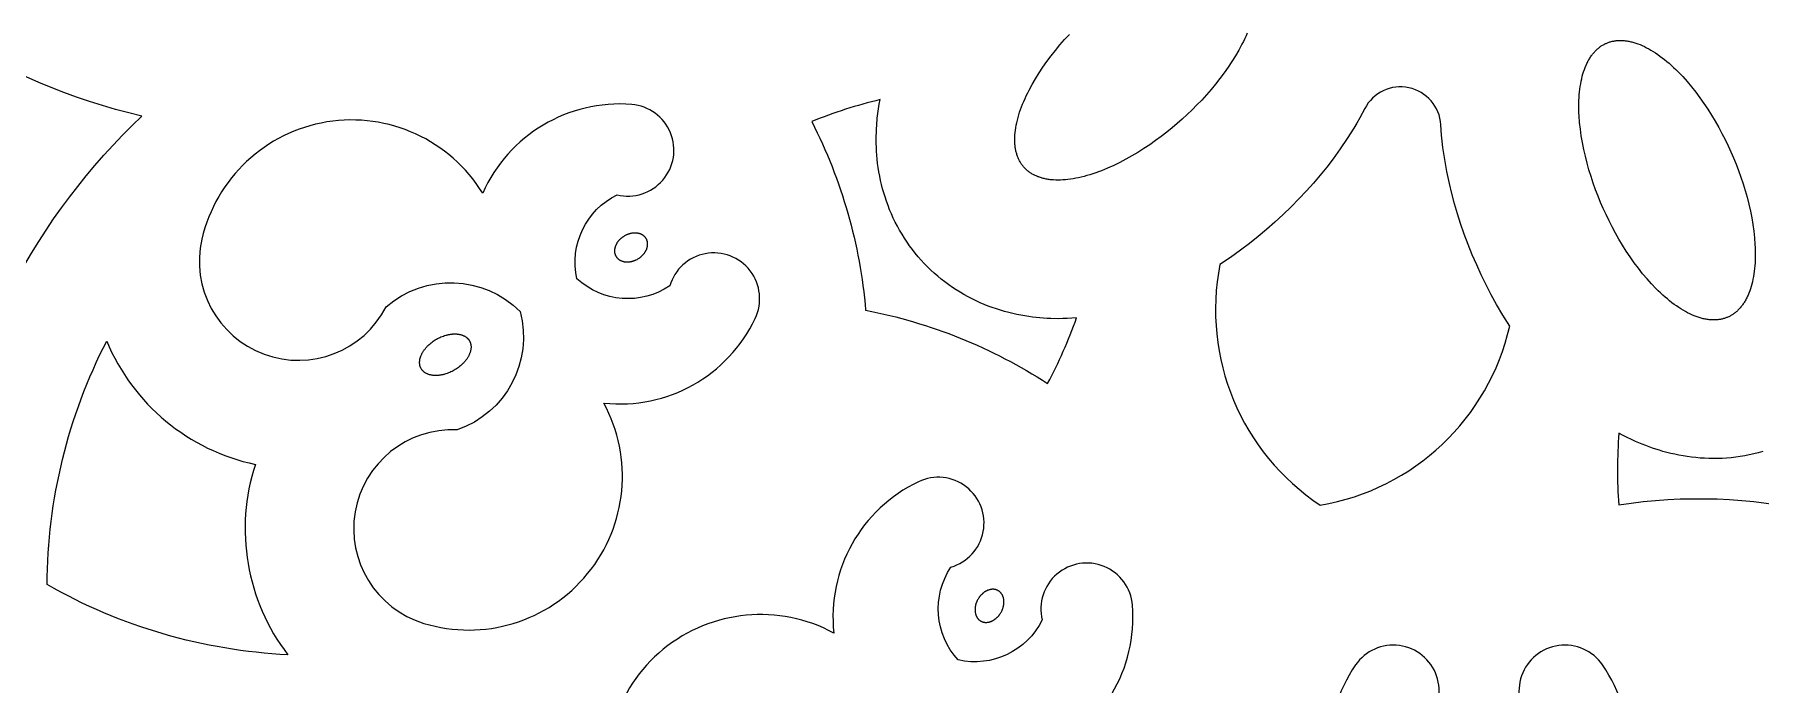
# Model space of a CAD drawing. Extents: x 10744 to 12749, y 6669 to 8676.
# Drawn here: x 11480.5 to 11798.5, y 7501.9 to 7621.6 of the extents above; entities that cross this region are included whole.
import ezdxf

# ---------------------------------------------------------------- set-up
doc = ezdxf.new("R2010")
doc.units = 0
doc.layers.add('LAYER_01', color=1, linetype='CONTINUOUS')

msp = doc.modelspace()

# ---------------------------------------------------------------- linework, layer by layer
at = {"layer": 'LAYER_01'}
for points in [[(11500.33, 7606.57, -0.168973), (11434.19, 7648.68, 0.655404), (11379.51, 7634.22, -0.402688), (11365.6, 7649.42, 0.159346), (11347.61, 7631.37, -0.07715), (11332.27, 7609.96, 0.395706), (11388.86, 7597.02, -2.755711), (11399.02, 7559.11, 0.395706), (11356.48, 7519.6, -0.07715), (11380.47, 7508.73, 0.159346), (11405.08, 7502.1, -0.402688), (11409.52, 7522.21, 0.655404), (11464.11, 7537.03, -0.168973)], [(11636.31, 7609.62, 0.037965), (11623.72, 7605.57, -0.096672), (11633.65, 7570.82, -0.096672), (11667.17, 7557.31, 0.037965), (11672.51, 7569.41), (11671.66, 7569.34), (11670.8, 7569.3), (11669.95, 7569.27), (11669.09, 7569.26), (11667.75, 7569.29), (11667.08, 7569.32), (11666.41, 7569.36), (11665.74, 7569.41), (11665.07, 7569.48), (11664.41, 7569.55), (11663.74, 7569.64), (11663, 7569.76), (11662.26, 7569.89), (11661.53, 7570.03), (11660.79, 7570.19), (11660.02, 7570.38), (11659.25, 7570.59), (11658.49, 7570.81), (11657.73, 7571.05), (11656.98, 7571.31), (11656.24, 7571.58), (11655.5, 7571.88), (11654.77, 7572.19), (11654.01, 7572.54), (11653.25, 7572.91), (11652.51, 7573.29), (11651.77, 7573.7), (11651.05, 7574.12), (11650.34, 7574.57), (11649.63, 7575.03), (11648.95, 7575.51), (11648.26, 7576.02), (11647.59, 7576.54), (11646.93, 7577.09), (11646.29, 7577.65), (11645.66, 7578.22), (11645.05, 7578.81), (11644.46, 7579.42), (11643.89, 7580.04), (11643.33, 7580.68), (11642.79, 7581.33), (11642.26, 7581.99), (11641.76, 7582.68), (11641.27, 7583.37), (11640.8, 7584.08), (11640.35, 7584.81), (11639.91, 7585.54), (11639.5, 7586.29), (11639.11, 7587.04), (11638.74, 7587.8), (11638.39, 7588.57), (11638.07, 7589.34), (11637.77, 7590.11), (11637.48, 7590.89), (11637.22, 7591.68), (11636.99, 7592.44), (11636.77, 7593.21), (11636.57, 7593.97), (11636.4, 7594.75), (11636.24, 7595.53), (11636.09, 7596.31), (11635.97, 7597.09), (11635.86, 7597.88), (11635.78, 7598.63), (11635.71, 7599.37), (11635.66, 7600.12), (11635.62, 7600.87), (11635.6, 7601.54), (11635.6, 7602.21), (11635.6, 7602.88), (11635.62, 7603.55), (11635.65, 7604.22), (11635.69, 7604.89), (11635.8, 7606.23), (11635.9, 7607.08), (11636.02, 7607.93), (11636.15, 7608.78)], [(11739.62, 7604.98, 0.761232), (11725.59, 7607.96), (11724.7, 7606.29), (11724.14, 7605.31), (11723.56, 7604.34), (11722.35, 7602.43), (11721.08, 7600.56), (11719.76, 7598.73), (11718.59, 7597.2), (11717.38, 7595.71), (11716.13, 7594.24), (11714.85, 7592.81), (11713.46, 7591.32), (11712.03, 7589.86), (11710.56, 7588.44), (11709.06, 7587.06), (11707.53, 7585.71), (11705.96, 7584.4), (11704.37, 7583.13), (11702.74, 7581.9), (11700.86, 7580.55), (11698.93, 7579.26, 0.304083), (11717.4, 7534.91, 0.304083), (11752.3, 7567.91), (11751.07, 7569.88), (11749.9, 7571.88), (11748.91, 7573.66), (11747.97, 7575.47), (11747.07, 7577.31), (11746.22, 7579.16), (11745.42, 7581.03), (11744.65, 7582.93), (11743.94, 7584.84), (11743.27, 7586.77), (11742.68, 7588.6), (11742.14, 7590.44), (11741.64, 7592.3), (11741.19, 7594.17), (11740.73, 7596.36), (11740.34, 7598.56), (11740.01, 7600.82), (11739.88, 7601.95), (11739.76, 7603.09)], [(11570, 7570.58, -0.394356), (11558.4, 7548.78, 0.882071), (11552.25, 7513.13, 0.670603), (11585.42, 7553.7, 0.318431), (11613.31, 7569.31, 1.084367), (11597.57, 7575.29, -0.346252), (11580.46, 7576.62, -0.346252), (11587.86, 7592.1, 1.084367), (11590.55, 7608.73, 0.318431), (11563.1, 7592.37, 0.670603), (11511.37, 7583.94, 0.882071), (11545.32, 7571.44, -0.394356)], [(11521.22, 7542.42, 0.246903), (11527.2, 7507.34, -0.117913), (11482.85, 7520.26, -0.117913), (11493.83, 7565.14, 0.246903)], [(11644.66, 7495.91, -0.394356), (11645.52, 7471.23, 0.882071), (11658.02, 7437.29, 0.670603), (11666.46, 7489.01, 0.318431), (11682.81, 7516.47, 1.084367), (11666.19, 7513.78, -0.346252), (11650.7, 7506.38, -0.346252), (11649.37, 7523.49, 1.084367), (11643.39, 7539.23, 0.318431), (11627.79, 7511.34, 0.670603), (11587.21, 7478.17, 0.882071), (11622.86, 7484.32, -0.394356)], [(11746.66, 7468.59, -0.394356), (11759.74, 7447.64, 0.882071), (11787.54, 7424.49, 0.670603), (11768.98, 7473.5, 0.318431), (11769.42, 7505.46, 1.084367), (11756.37, 7494.82, -0.346252), (11746.66, 7480.67, -0.346252), (11736.95, 7494.82, 1.084367), (11723.9, 7505.46, 0.318431), (11724.33, 7473.5, 0.670603), (11705.77, 7424.49, 0.882071), (11733.58, 7447.64, -0.394356)]]:
    msp.add_lwpolyline(points, format="xyb", close=True, dxfattribs=at)
msp.add_lwpolyline([(11703.96, 7621.89), (11703.74, 7621.38), (11703.5, 7620.86), (11703.25, 7620.34), (11702.98, 7619.81), (11702.42, 7618.76), (11701.8, 7617.7), (11701.14, 7616.64), (11700.44, 7615.58), (11699.7, 7614.54), (11698.93, 7613.5), (11698.12, 7612.48), (11697.29, 7611.48), (11696.44, 7610.5), (11695.57, 7609.55), (11694.68, 7608.63), (11693.79, 7607.73), (11692.88, 7606.86), (11691.98, 7606.03), (11691.06, 7605.22), (11690.1, 7604.41), (11689.12, 7603.61), (11688.1, 7602.83), (11687.06, 7602.06), (11686, 7601.32), (11684.92, 7600.6), (11683.82, 7599.9), (11682.71, 7599.24), (11681.6, 7598.62), (11680.47, 7598.03), (11679.35, 7597.48), (11678.23, 7596.98), (11677.12, 7596.53), (11676.57, 7596.32), (11676.03, 7596.12), (11675.49, 7595.94), (11674.95, 7595.77), (11674.42, 7595.61), (11673.9, 7595.47), (11673.38, 7595.34), (11672.87, 7595.23), (11672.37, 7595.12), (11671.87, 7595.04), (11671.39, 7594.96), (11670.91, 7594.9), (11670.44, 7594.85), (11669.99, 7594.82), (11669.54, 7594.8), (11669.1, 7594.79), (11668.68, 7594.8), (11668.26, 7594.82), (11667.86, 7594.85), (11667.66, 7594.87), (11667.47, 7594.9), (11667.28, 7594.93), (11667.09, 7594.96), (11666.9, 7594.99), (11666.72, 7595.03), (11666.54, 7595.07), (11666.36, 7595.11), (11666.19, 7595.15), (11666.02, 7595.2), (11665.85, 7595.25), (11665.69, 7595.31), (11665.53, 7595.37), (11665.37, 7595.42), (11665.21, 7595.49), (11665.06, 7595.55), (11664.91, 7595.62), (11664.77, 7595.69), (11664.62, 7595.76), (11664.49, 7595.84), (11664.35, 7595.91), (11664.22, 7595.99), (11664.09, 7596.08), (11663.96, 7596.16), (11663.84, 7596.25), (11663.71, 7596.34), (11663.6, 7596.43), (11663.48, 7596.52), (11663.37, 7596.62), (11663.26, 7596.71), (11663.16, 7596.81), (11663.05, 7596.91), (11662.95, 7597.02), (11662.86, 7597.12), (11662.76, 7597.23), (11662.67, 7597.34), (11662.58, 7597.45), (11662.5, 7597.56), (11662.41, 7597.68), (11662.33, 7597.8), (11662.25, 7597.93), (11662.17, 7598.05), (11662.09, 7598.18), (11662.02, 7598.32), (11661.95, 7598.45), (11661.88, 7598.59), (11661.81, 7598.73), (11661.75, 7598.87), (11661.69, 7599.02), (11661.63, 7599.17), (11661.58, 7599.32), (11661.53, 7599.48), (11661.48, 7599.63), (11661.43, 7599.79), (11661.39, 7599.96), (11661.35, 7600.12), (11661.32, 7600.29), (11661.28, 7600.46), (11661.25, 7600.64), (11661.22, 7600.82), (11661.2, 7601), (11661.18, 7601.18), (11661.16, 7601.36), (11661.15, 7601.55), (11661.14, 7601.74), (11661.13, 7601.94), (11661.13, 7602.13), (11661.13, 7602.33), (11661.14, 7602.74), (11661.16, 7603.15), (11661.2, 7603.57), (11661.25, 7604.01), (11661.32, 7604.45), (11661.4, 7604.9), (11661.49, 7605.36), (11661.6, 7605.83), (11661.73, 7606.31), (11661.87, 7606.79), (11662.02, 7607.28), (11662.19, 7607.77), (11662.37, 7608.27), (11662.57, 7608.78), (11662.78, 7609.29), (11663.01, 7609.8), (11663.24, 7610.32), (11663.5, 7610.85), (11663.76, 7611.37), (11664.33, 7612.43), (11664.94, 7613.48), (11665.6, 7614.54), (11666.3, 7615.6), (11667.04, 7616.65), (11667.82, 7617.68), (11668.62, 7618.7), (11669.45, 7619.7), (11670.3, 7620.68), (11671.18, 7621.63)], dxfattribs=at)
for points in [[(11770.07, 7619.99), (11770.2, 7620.05), (11770.33, 7620.1), (11770.47, 7620.15), (11770.6, 7620.2), (11770.74, 7620.25), (11770.88, 7620.29), (11771.02, 7620.33), (11771.17, 7620.36), (11771.32, 7620.39), (11771.46, 7620.42), (11771.61, 7620.45), (11771.77, 7620.47), (11771.92, 7620.49), (11772.08, 7620.5), (11772.23, 7620.52), (11772.39, 7620.52), (11772.56, 7620.53), (11772.72, 7620.53), (11772.88, 7620.53), (11773.05, 7620.52), (11773.22, 7620.51), (11773.39, 7620.5), (11773.56, 7620.48), (11773.73, 7620.46), (11773.91, 7620.43), (11774.09, 7620.4), (11774.27, 7620.37), (11774.45, 7620.34), (11774.63, 7620.29), (11774.81, 7620.25), (11775, 7620.2), (11775.18, 7620.15), (11775.37, 7620.09), (11775.56, 7620.03), (11775.94, 7619.9), (11776.33, 7619.75), (11776.72, 7619.58), (11777.12, 7619.4), (11777.52, 7619.19), (11777.92, 7618.98), (11778.33, 7618.75), (11778.74, 7618.5), (11779.15, 7618.23), (11779.57, 7617.95), (11779.99, 7617.65), (11780.4, 7617.34), (11780.82, 7617.01), (11781.25, 7616.67), (11781.67, 7616.31), (11782.09, 7615.93), (11782.51, 7615.55), (11782.92, 7615.15), (11783.34, 7614.73), (11784.17, 7613.87), (11784.99, 7612.95), (11785.79, 7612), (11786.58, 7611.01), (11787.34, 7609.98), (11788.09, 7608.92), (11788.81, 7607.84), (11789.5, 7606.74), (11790.17, 7605.63), (11790.81, 7604.51), (11791.41, 7603.38), (11791.99, 7602.25), (11792.53, 7601.13), (11793.05, 7600.01), (11793.54, 7598.88), (11794.01, 7597.72), (11794.46, 7596.54), (11794.89, 7595.33), (11795.3, 7594.11), (11795.68, 7592.87), (11796.03, 7591.62), (11796.35, 7590.36), (11796.64, 7589.1), (11796.89, 7587.84), (11797.1, 7586.59), (11797.27, 7585.36), (11797.41, 7584.14), (11797.49, 7582.94), (11797.52, 7582.36), (11797.54, 7581.78), (11797.55, 7581.21), (11797.54, 7580.64), (11797.53, 7580.09), (11797.5, 7579.55), (11797.47, 7579.02), (11797.42, 7578.5), (11797.36, 7577.99), (11797.29, 7577.49), (11797.21, 7577.01), (11797.12, 7576.53), (11797.02, 7576.07), (11796.91, 7575.63), (11796.79, 7575.2), (11796.67, 7574.78), (11796.53, 7574.38), (11796.38, 7573.99), (11796.22, 7573.61), (11796.14, 7573.43), (11796.06, 7573.26), (11795.97, 7573.08), (11795.89, 7572.91), (11795.8, 7572.75), (11795.71, 7572.58), (11795.61, 7572.43), (11795.52, 7572.27), (11795.42, 7572.12), (11795.32, 7571.97), (11795.22, 7571.83), (11795.12, 7571.69), (11795.02, 7571.55), (11794.91, 7571.42), (11794.8, 7571.29), (11794.69, 7571.17), (11794.58, 7571.05), (11794.47, 7570.93), (11794.36, 7570.82), (11794.25, 7570.71), (11794.13, 7570.6), (11794.01, 7570.5), (11793.89, 7570.4), (11793.78, 7570.31), (11793.65, 7570.22), (11793.53, 7570.13), (11793.41, 7570.05), (11793.29, 7569.97), (11793.16, 7569.89), (11793.04, 7569.82), (11792.91, 7569.75), (11792.78, 7569.68), (11792.65, 7569.62), (11792.52, 7569.56), (11792.39, 7569.5), (11792.26, 7569.45), (11792.12, 7569.4), (11791.99, 7569.35), (11791.85, 7569.31), (11791.71, 7569.27), (11791.57, 7569.23), (11791.42, 7569.19), (11791.27, 7569.16), (11791.13, 7569.13), (11790.98, 7569.1), (11790.82, 7569.08), (11790.67, 7569.06), (11790.51, 7569.05), (11790.36, 7569.04), (11790.2, 7569.03), (11790.04, 7569.02), (11789.87, 7569.02), (11789.71, 7569.02), (11789.54, 7569.03), (11789.37, 7569.04), (11789.2, 7569.05), (11789.03, 7569.07), (11788.86, 7569.09), (11788.68, 7569.12), (11788.5, 7569.15), (11788.32, 7569.18), (11788.14, 7569.22), (11787.96, 7569.26), (11787.78, 7569.3), (11787.59, 7569.35), (11787.41, 7569.4), (11787.22, 7569.46), (11787.03, 7569.52), (11786.65, 7569.66), (11786.26, 7569.81), (11785.87, 7569.97), (11785.47, 7570.16), (11785.07, 7570.36), (11784.67, 7570.57), (11784.26, 7570.81), (11783.85, 7571.06), (11783.44, 7571.32), (11783.02, 7571.6), (11782.6, 7571.9), (11782.19, 7572.21), (11781.77, 7572.54), (11781.35, 7572.89), (11780.92, 7573.25), (11780.5, 7573.62), (11780.08, 7574.01), (11779.67, 7574.41), (11779.25, 7574.82), (11778.42, 7575.69), (11777.6, 7576.6), (11776.8, 7577.55), (11776.01, 7578.55), (11775.25, 7579.57), (11774.5, 7580.63), (11773.78, 7581.71), (11773.09, 7582.81), (11772.42, 7583.92), (11771.78, 7585.04), (11771.18, 7586.17), (11770.6, 7587.3), (11770.06, 7588.43), (11769.54, 7589.54), (11769.06, 7590.67), (11768.58, 7591.83), (11768.13, 7593.01), (11767.7, 7594.22), (11767.29, 7595.44), (11766.91, 7596.68), (11766.56, 7597.94), (11766.24, 7599.19), (11765.95, 7600.45), (11765.7, 7601.71), (11765.49, 7602.96), (11765.32, 7604.2), (11765.18, 7605.41), (11765.1, 7606.61), (11765.07, 7607.2), (11765.05, 7607.77), (11765.04, 7608.35), (11765.05, 7608.91), (11765.06, 7609.46), (11765.09, 7610), (11765.12, 7610.53), (11765.17, 7611.06), (11765.23, 7611.56), (11765.3, 7612.06), (11765.38, 7612.55), (11765.47, 7613.02), (11765.57, 7613.48), (11765.68, 7613.92), (11765.8, 7614.36), (11765.93, 7614.77), (11766.06, 7615.18), (11766.21, 7615.56), (11766.37, 7615.94), (11766.45, 7616.12), (11766.53, 7616.3), (11766.62, 7616.47), (11766.7, 7616.64), (11766.79, 7616.81), (11766.88, 7616.97), (11766.98, 7617.13), (11767.07, 7617.28), (11767.17, 7617.43), (11767.27, 7617.58), (11767.37, 7617.72), (11767.47, 7617.86), (11767.57, 7618), (11767.68, 7618.13), (11767.79, 7618.26), (11767.9, 7618.38), (11768.01, 7618.5), (11768.12, 7618.62), (11768.23, 7618.73), (11768.34, 7618.84), (11768.46, 7618.95), (11768.58, 7619.05), (11768.7, 7619.15), (11768.82, 7619.24), (11768.94, 7619.33), (11769.06, 7619.42), (11769.18, 7619.5), (11769.3, 7619.58), (11769.43, 7619.66), (11769.56, 7619.73), (11769.68, 7619.8), (11769.81, 7619.87), (11769.94, 7619.93)], [(11587.64, 7580.77), (11587.67, 7580.72), (11587.7, 7580.67), (11587.73, 7580.63), (11587.76, 7580.58), (11587.8, 7580.54), (11587.83, 7580.49), (11587.87, 7580.45), (11587.91, 7580.41), (11587.95, 7580.37), (11588, 7580.32), (11588.04, 7580.28), (11588.09, 7580.25), (11588.14, 7580.21), (11588.18, 7580.17), (11588.24, 7580.13), (11588.29, 7580.1), (11588.34, 7580.07), (11588.4, 7580.03), (11588.46, 7580), (11588.52, 7579.97), (11588.58, 7579.95), (11588.64, 7579.92), (11588.7, 7579.89), (11588.77, 7579.87), (11588.83, 7579.85), (11588.9, 7579.83), (11588.97, 7579.81), (11589.04, 7579.79), (11589.11, 7579.78), (11589.18, 7579.76), (11589.25, 7579.75), (11589.33, 7579.74), (11589.4, 7579.73), (11589.47, 7579.73), (11589.55, 7579.72), (11589.63, 7579.72), (11589.7, 7579.72), (11589.78, 7579.72), (11589.86, 7579.72), (11589.93, 7579.72), (11590.01, 7579.73), (11590.09, 7579.74), (11590.16, 7579.75), (11590.24, 7579.76), (11590.32, 7579.77), (11590.39, 7579.78), (11590.47, 7579.8), (11590.55, 7579.82), (11590.62, 7579.83), (11590.7, 7579.85), (11590.77, 7579.88), (11590.84, 7579.9), (11590.92, 7579.92), (11590.99, 7579.95), (11591.06, 7579.98), (11591.13, 7580), (11591.2, 7580.03), (11591.27, 7580.06), (11591.34, 7580.09), (11591.4, 7580.12), (11591.53, 7580.19), (11591.66, 7580.26), (11591.78, 7580.34), (11591.91, 7580.41), (11591.97, 7580.46), (11592.03, 7580.5), (11592.09, 7580.54), (11592.15, 7580.59), (11592.21, 7580.64), (11592.27, 7580.69), (11592.33, 7580.74), (11592.38, 7580.79), (11592.44, 7580.84), (11592.49, 7580.89), (11592.55, 7580.95), (11592.6, 7581), (11592.66, 7581.06), (11592.71, 7581.12), (11592.76, 7581.18), (11592.81, 7581.24), (11592.86, 7581.3), (11592.9, 7581.36), (11592.95, 7581.43), (11592.99, 7581.49), (11593.03, 7581.55), (11593.07, 7581.62), (11593.11, 7581.69), (11593.15, 7581.75), (11593.18, 7581.82), (11593.22, 7581.89), (11593.25, 7581.95), (11593.28, 7582.02), (11593.31, 7582.09), (11593.33, 7582.16), (11593.36, 7582.23), (11593.38, 7582.3), (11593.4, 7582.37), (11593.42, 7582.43), (11593.43, 7582.5), (11593.45, 7582.57), (11593.46, 7582.64), (11593.47, 7582.71), (11593.48, 7582.77), (11593.48, 7582.84), (11593.49, 7582.91), (11593.49, 7582.97), (11593.49, 7583.04), (11593.49, 7583.1), (11593.48, 7583.16), (11593.48, 7583.23), (11593.47, 7583.29), (11593.46, 7583.35), (11593.45, 7583.41), (11593.44, 7583.47), (11593.42, 7583.52), (11593.41, 7583.58), (11593.39, 7583.64), (11593.37, 7583.69), (11593.35, 7583.74), (11593.33, 7583.8), (11593.31, 7583.85), (11593.28, 7583.9), (11593.26, 7583.95), (11593.23, 7583.99), (11593.2, 7584.04), (11593.18, 7584.09), (11593.14, 7584.13), (11593.11, 7584.18), (11593.08, 7584.22), (11593.04, 7584.27), (11593, 7584.31), (11592.96, 7584.35), (11592.92, 7584.39), (11592.88, 7584.43), (11592.83, 7584.48), (11592.79, 7584.51), (11592.74, 7584.55), (11592.69, 7584.59), (11592.64, 7584.63), (11592.59, 7584.66), (11592.53, 7584.69), (11592.48, 7584.73), (11592.42, 7584.76), (11592.36, 7584.79), (11592.3, 7584.81), (11592.24, 7584.84), (11592.17, 7584.87), (11592.11, 7584.89), (11592.04, 7584.91), (11591.97, 7584.93), (11591.91, 7584.95), (11591.84, 7584.97), (11591.77, 7584.98), (11591.69, 7585), (11591.62, 7585.01), (11591.55, 7585.02), (11591.47, 7585.03), (11591.4, 7585.03), (11591.33, 7585.04), (11591.25, 7585.04), (11591.17, 7585.04), (11591.1, 7585.04), (11591.02, 7585.04), (11590.94, 7585.04), (11590.87, 7585.03), (11590.79, 7585.02), (11590.71, 7585.01), (11590.63, 7585), (11590.56, 7584.99), (11590.48, 7584.98), (11590.4, 7584.96), (11590.33, 7584.94), (11590.25, 7584.93), (11590.18, 7584.91), (11590.1, 7584.88), (11590.03, 7584.86), (11589.96, 7584.84), (11589.89, 7584.81), (11589.81, 7584.78), (11589.74, 7584.76), (11589.67, 7584.73), (11589.6, 7584.7), (11589.54, 7584.67), (11589.47, 7584.64), (11589.34, 7584.57), (11589.21, 7584.5), (11589.09, 7584.42), (11588.97, 7584.35), (11588.91, 7584.3), (11588.85, 7584.26), (11588.79, 7584.22), (11588.73, 7584.17), (11588.67, 7584.12), (11588.61, 7584.07), (11588.55, 7584.02), (11588.49, 7583.97), (11588.44, 7583.92), (11588.38, 7583.87), (11588.33, 7583.81), (11588.27, 7583.76), (11588.22, 7583.7), (11588.17, 7583.64), (11588.12, 7583.58), (11588.07, 7583.52), (11588.02, 7583.46), (11587.97, 7583.4), (11587.93, 7583.33), (11587.88, 7583.27), (11587.84, 7583.21), (11587.8, 7583.14), (11587.76, 7583.07), (11587.73, 7583.01), (11587.69, 7582.94), (11587.66, 7582.87), (11587.63, 7582.81), (11587.6, 7582.74), (11587.57, 7582.67), (11587.54, 7582.6), (11587.52, 7582.53), (11587.5, 7582.46), (11587.48, 7582.39), (11587.46, 7582.33), (11587.44, 7582.26), (11587.43, 7582.19), (11587.42, 7582.12), (11587.41, 7582.05), (11587.4, 7581.99), (11587.39, 7581.92), (11587.39, 7581.85), (11587.39, 7581.79), (11587.39, 7581.72), (11587.39, 7581.66), (11587.39, 7581.6), (11587.4, 7581.53), (11587.4, 7581.47), (11587.41, 7581.41), (11587.42, 7581.35), (11587.44, 7581.29), (11587.45, 7581.24), (11587.47, 7581.18), (11587.48, 7581.12), (11587.5, 7581.07), (11587.52, 7581.02), (11587.54, 7580.96), (11587.57, 7580.91), (11587.59, 7580.86), (11587.62, 7580.81)], [(11560.66, 7565.19), (11560.69, 7565.12), (11560.71, 7565.09), (11560.73, 7565.06), (11560.74, 7565.02), (11560.76, 7564.99), (11560.77, 7564.96), (11560.79, 7564.92), (11560.8, 7564.89), (11560.82, 7564.85), (11560.83, 7564.81), (11560.84, 7564.78), (11560.85, 7564.74), (11560.86, 7564.7), (11560.87, 7564.66), (11560.88, 7564.63), (11560.89, 7564.59), (11560.9, 7564.55), (11560.91, 7564.51), (11560.92, 7564.47), (11560.93, 7564.39), (11560.94, 7564.3), (11560.95, 7564.22), (11560.95, 7564.13), (11560.95, 7564.05), (11560.95, 7563.96), (11560.95, 7563.87), (11560.94, 7563.78), (11560.93, 7563.69), (11560.92, 7563.59), (11560.9, 7563.5), (11560.88, 7563.4), (11560.86, 7563.31), (11560.83, 7563.21), (11560.8, 7563.11), (11560.77, 7563.02), (11560.74, 7562.92), (11560.7, 7562.82), (11560.66, 7562.72), (11560.61, 7562.62), (11560.57, 7562.52), (11560.52, 7562.42), (11560.47, 7562.32), (11560.41, 7562.23), (11560.35, 7562.13), (11560.29, 7562.03), (11560.23, 7561.93), (11560.16, 7561.83), (11560.09, 7561.74), (11560.02, 7561.64), (11559.95, 7561.55), (11559.87, 7561.45), (11559.79, 7561.36), (11559.71, 7561.27), (11559.63, 7561.18), (11559.55, 7561.09), (11559.46, 7561.01), (11559.38, 7560.92), (11559.2, 7560.75), (11559.02, 7560.59), (11558.83, 7560.44), (11558.64, 7560.29), (11558.44, 7560.15), (11558.25, 7560.02), (11558.05, 7559.89), (11557.86, 7559.77), (11557.66, 7559.66), (11557.45, 7559.56), (11557.24, 7559.45), (11557.02, 7559.36), (11556.8, 7559.26), (11556.57, 7559.18), (11556.34, 7559.1), (11556.1, 7559.03), (11555.99, 7559), (11555.87, 7558.97), (11555.75, 7558.94), (11555.63, 7558.91), (11555.51, 7558.89), (11555.39, 7558.87), (11555.27, 7558.85), (11555.16, 7558.83), (11555.04, 7558.82), (11554.92, 7558.81), (11554.8, 7558.8), (11554.69, 7558.79), (11554.57, 7558.79), (11554.46, 7558.79), (11554.34, 7558.79), (11554.23, 7558.79), (11554.12, 7558.8), (11554.01, 7558.81), (11553.9, 7558.82), (11553.8, 7558.83), (11553.69, 7558.85), (11553.59, 7558.87), (11553.49, 7558.89), (11553.39, 7558.92), (11553.3, 7558.94), (11553.2, 7558.97), (11553.11, 7559), (11553.02, 7559.03), (11552.93, 7559.07), (11552.85, 7559.11), (11552.76, 7559.15), (11552.69, 7559.19), (11552.61, 7559.23), (11552.53, 7559.27), (11552.46, 7559.32), (11552.39, 7559.37), (11552.33, 7559.42), (11552.26, 7559.47), (11552.23, 7559.5), (11552.2, 7559.52), (11552.17, 7559.55), (11552.14, 7559.58), (11552.11, 7559.61), (11552.09, 7559.63), (11552.06, 7559.66), (11552.03, 7559.69), (11552.01, 7559.72), (11551.98, 7559.75), (11551.96, 7559.78), (11551.93, 7559.81), (11551.91, 7559.84), (11551.89, 7559.87), (11551.87, 7559.9), (11551.85, 7559.93), (11551.83, 7559.96), (11551.81, 7559.99), (11551.77, 7560.05), (11551.73, 7560.12), (11551.72, 7560.15), (11551.7, 7560.18), (11551.68, 7560.22), (11551.67, 7560.25), (11551.65, 7560.29), (11551.64, 7560.32), (11551.62, 7560.36), (11551.61, 7560.39), (11551.6, 7560.43), (11551.59, 7560.46), (11551.57, 7560.5), (11551.56, 7560.54), (11551.55, 7560.58), (11551.54, 7560.61), (11551.53, 7560.65), (11551.53, 7560.69), (11551.52, 7560.73), (11551.51, 7560.77), (11551.5, 7560.85), (11551.49, 7560.94), (11551.48, 7561.02), (11551.48, 7561.11), (11551.47, 7561.19), (11551.48, 7561.28), (11551.48, 7561.37), (11551.49, 7561.46), (11551.5, 7561.55), (11551.51, 7561.65), (11551.53, 7561.74), (11551.55, 7561.84), (11551.57, 7561.93), (11551.59, 7562.03), (11551.62, 7562.13), (11551.65, 7562.22), (11551.69, 7562.32), (11551.73, 7562.42), (11551.77, 7562.52), (11551.81, 7562.62), (11551.86, 7562.72), (11551.91, 7562.82), (11551.96, 7562.92), (11552.02, 7563.02), (11552.07, 7563.11), (11552.14, 7563.21), (11552.2, 7563.31), (11552.27, 7563.41), (11552.33, 7563.5), (11552.41, 7563.6), (11552.48, 7563.69), (11552.55, 7563.79), (11552.63, 7563.88), (11552.71, 7563.97), (11552.79, 7564.06), (11552.88, 7564.15), (11552.96, 7564.24), (11553.05, 7564.32), (11553.23, 7564.49), (11553.41, 7564.65), (11553.6, 7564.8), (11553.79, 7564.95), (11553.98, 7565.09), (11554.18, 7565.22), (11554.37, 7565.35), (11554.57, 7565.47), (11554.77, 7565.58), (11554.98, 7565.69), (11555.19, 7565.79), (11555.41, 7565.89), (11555.63, 7565.98), (11555.86, 7566.06), (11556.09, 7566.14), (11556.32, 7566.21), (11556.44, 7566.24), (11556.56, 7566.27), (11556.68, 7566.3), (11556.8, 7566.33), (11556.91, 7566.35), (11557.03, 7566.37), (11557.15, 7566.39), (11557.27, 7566.41), (11557.39, 7566.42), (11557.51, 7566.43), (11557.62, 7566.44), (11557.74, 7566.45), (11557.85, 7566.45), (11557.97, 7566.45), (11558.08, 7566.45), (11558.19, 7566.45), (11558.31, 7566.44), (11558.41, 7566.43), (11558.52, 7566.42), (11558.63, 7566.41), (11558.73, 7566.39), (11558.84, 7566.37), (11558.94, 7566.35), (11559.03, 7566.33), (11559.13, 7566.3), (11559.23, 7566.27), (11559.32, 7566.24), (11559.41, 7566.21), (11559.49, 7566.17), (11559.58, 7566.13), (11559.66, 7566.1), (11559.74, 7566.05), (11559.82, 7566.01), (11559.89, 7565.97), (11559.97, 7565.92), (11560.03, 7565.87), (11560.1, 7565.82), (11560.17, 7565.77), (11560.2, 7565.74), (11560.23, 7565.72), (11560.26, 7565.69), (11560.29, 7565.66), (11560.31, 7565.63), (11560.34, 7565.61), (11560.37, 7565.58), (11560.39, 7565.55), (11560.42, 7565.52), (11560.44, 7565.49), (11560.47, 7565.46), (11560.49, 7565.43), (11560.52, 7565.4), (11560.54, 7565.37), (11560.56, 7565.34), (11560.58, 7565.31), (11560.6, 7565.28), (11560.62, 7565.25)], [(11654.85, 7513.56), (11654.9, 7513.53), (11654.95, 7513.51), (11655, 7513.48), (11655.05, 7513.46), (11655.1, 7513.44), (11655.15, 7513.42), (11655.21, 7513.4), (11655.26, 7513.38), (11655.32, 7513.37), (11655.38, 7513.35), (11655.44, 7513.34), (11655.5, 7513.33), (11655.56, 7513.32), (11655.62, 7513.31), (11655.68, 7513.31), (11655.74, 7513.3), (11655.81, 7513.3), (11655.87, 7513.3), (11655.94, 7513.31), (11656, 7513.31), (11656.07, 7513.32), (11656.14, 7513.32), (11656.2, 7513.33), (11656.27, 7513.34), (11656.34, 7513.36), (11656.41, 7513.37), (11656.48, 7513.39), (11656.55, 7513.41), (11656.62, 7513.43), (11656.68, 7513.46), (11656.75, 7513.48), (11656.82, 7513.51), (11656.89, 7513.54), (11656.96, 7513.57), (11657.02, 7513.61), (11657.09, 7513.64), (11657.16, 7513.68), (11657.22, 7513.72), (11657.29, 7513.76), (11657.35, 7513.8), (11657.42, 7513.84), (11657.48, 7513.89), (11657.54, 7513.94), (11657.6, 7513.98), (11657.67, 7514.03), (11657.72, 7514.08), (11657.78, 7514.13), (11657.84, 7514.19), (11657.9, 7514.24), (11657.95, 7514.3), (11658, 7514.35), (11658.06, 7514.41), (11658.11, 7514.47), (11658.16, 7514.52), (11658.21, 7514.58), (11658.25, 7514.64), (11658.3, 7514.7), (11658.34, 7514.76), (11658.39, 7514.82), (11658.43, 7514.88), (11658.51, 7515.01), (11658.58, 7515.13), (11658.65, 7515.26), (11658.72, 7515.39), (11658.75, 7515.45), (11658.78, 7515.52), (11658.81, 7515.59), (11658.84, 7515.66), (11658.87, 7515.73), (11658.9, 7515.8), (11658.92, 7515.87), (11658.94, 7515.95), (11658.97, 7516.02), (11658.99, 7516.09), (11659.01, 7516.17), (11659.03, 7516.24), (11659.04, 7516.32), (11659.06, 7516.4), (11659.07, 7516.47), (11659.09, 7516.55), (11659.1, 7516.63), (11659.11, 7516.7), (11659.11, 7516.78), (11659.12, 7516.86), (11659.12, 7516.94), (11659.13, 7517.01), (11659.13, 7517.09), (11659.13, 7517.17), (11659.12, 7517.24), (11659.12, 7517.32), (11659.11, 7517.39), (11659.1, 7517.46), (11659.09, 7517.54), (11659.08, 7517.61), (11659.07, 7517.68), (11659.05, 7517.75), (11659.04, 7517.82), (11659.02, 7517.89), (11659, 7517.96), (11658.97, 7518.02), (11658.95, 7518.09), (11658.93, 7518.15), (11658.9, 7518.21), (11658.87, 7518.27), (11658.84, 7518.33), (11658.81, 7518.39), (11658.78, 7518.45), (11658.74, 7518.5), (11658.71, 7518.55), (11658.67, 7518.61), (11658.64, 7518.66), (11658.6, 7518.7), (11658.56, 7518.75), (11658.52, 7518.79), (11658.48, 7518.84), (11658.44, 7518.88), (11658.39, 7518.92), (11658.35, 7518.96), (11658.31, 7518.99), (11658.26, 7519.03), (11658.22, 7519.06), (11658.17, 7519.09), (11658.12, 7519.12), (11658.08, 7519.15), (11658.03, 7519.17), (11657.98, 7519.2), (11657.93, 7519.22), (11657.88, 7519.25), (11657.83, 7519.27), (11657.78, 7519.29), (11657.72, 7519.31), (11657.67, 7519.32), (11657.61, 7519.34), (11657.55, 7519.35), (11657.49, 7519.37), (11657.43, 7519.38), (11657.37, 7519.39), (11657.31, 7519.39), (11657.25, 7519.4), (11657.18, 7519.4), (11657.12, 7519.4), (11657.06, 7519.4), (11656.99, 7519.4), (11656.92, 7519.4), (11656.86, 7519.39), (11656.79, 7519.38), (11656.72, 7519.37), (11656.66, 7519.36), (11656.59, 7519.35), (11656.52, 7519.33), (11656.45, 7519.31), (11656.38, 7519.29), (11656.31, 7519.27), (11656.24, 7519.25), (11656.18, 7519.22), (11656.11, 7519.19), (11656.04, 7519.17), (11655.97, 7519.13), (11655.9, 7519.1), (11655.84, 7519.06), (11655.77, 7519.03), (11655.7, 7518.99), (11655.64, 7518.95), (11655.57, 7518.91), (11655.51, 7518.86), (11655.45, 7518.82), (11655.38, 7518.77), (11655.32, 7518.72), (11655.26, 7518.67), (11655.2, 7518.62), (11655.15, 7518.57), (11655.09, 7518.52), (11655.03, 7518.47), (11654.98, 7518.41), (11654.92, 7518.36), (11654.87, 7518.3), (11654.82, 7518.24), (11654.77, 7518.18), (11654.72, 7518.12), (11654.67, 7518.06), (11654.63, 7518.01), (11654.58, 7517.94), (11654.54, 7517.88), (11654.5, 7517.82), (11654.42, 7517.7), (11654.35, 7517.58), (11654.28, 7517.45), (11654.21, 7517.32), (11654.18, 7517.25), (11654.15, 7517.19), (11654.12, 7517.12), (11654.09, 7517.05), (11654.06, 7516.98), (11654.03, 7516.91), (11654.01, 7516.83), (11653.98, 7516.76), (11653.96, 7516.69), (11653.94, 7516.61), (11653.92, 7516.54), (11653.9, 7516.46), (11653.88, 7516.39), (11653.87, 7516.31), (11653.85, 7516.23), (11653.84, 7516.16), (11653.83, 7516.08), (11653.82, 7516), (11653.81, 7515.93), (11653.81, 7515.85), (11653.8, 7515.77), (11653.8, 7515.69), (11653.8, 7515.62), (11653.8, 7515.54), (11653.81, 7515.47), (11653.81, 7515.39), (11653.82, 7515.32), (11653.82, 7515.24), (11653.83, 7515.17), (11653.85, 7515.1), (11653.86, 7515.03), (11653.88, 7514.95), (11653.89, 7514.89), (11653.91, 7514.82), (11653.93, 7514.75), (11653.95, 7514.68), (11653.98, 7514.62), (11654, 7514.56), (11654.03, 7514.49), (11654.06, 7514.43), (11654.09, 7514.37), (11654.12, 7514.32), (11654.15, 7514.26), (11654.18, 7514.21), (11654.22, 7514.15), (11654.25, 7514.1), (11654.29, 7514.05), (11654.33, 7514), (11654.37, 7513.96), (11654.41, 7513.91), (11654.45, 7513.87), (11654.49, 7513.83), (11654.53, 7513.79), (11654.58, 7513.75), (11654.62, 7513.71), (11654.67, 7513.68), (11654.71, 7513.65), (11654.76, 7513.62), (11654.8, 7513.59)]]:
    msp.add_lwpolyline(points, close=True, dxfattribs=at)
msp.add_lwpolyline([(11798.92, 7544.78), (11798.1, 7544.55), (11797.28, 7544.34), (11796.44, 7544.16), (11795.61, 7544), (11794.77, 7543.86), (11793.94, 7543.74), (11793.09, 7543.65), (11792.26, 7543.58), (11791.43, 7543.53), (11790.6, 7543.5), (11789.77, 7543.49), (11788.98, 7543.51), (11788.18, 7543.54), (11787.39, 7543.59), (11786.6, 7543.66), (11785.81, 7543.75), (11785.02, 7543.85), (11784.24, 7543.98), (11783.46, 7544.12), (11782.72, 7544.27), (11781.99, 7544.44), (11781.26, 7544.62), (11780.54, 7544.82), (11779.89, 7545.01), (11779.25, 7545.21), (11778.62, 7545.42), (11777.99, 7545.64), (11777.36, 7545.88), (11776.73, 7546.12), (11775.5, 7546.64), (11774.72, 7547), (11773.95, 7547.37), (11773.19, 7547.76), (11772.43, 7548.17, 0.037965), (11772.4, 7534.95, -0.096672), (11808.51, 7533.65, -0.096672)], format="xyb", dxfattribs=at)

doc.saveas('drawing.dxf')
